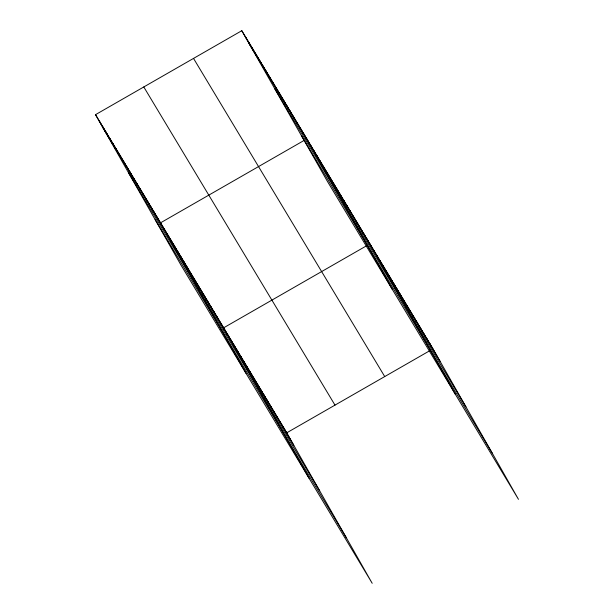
<?xml version="1.0" encoding="UTF-8"?>
<svg xmlns="http://www.w3.org/2000/svg" width="614" height="614" viewBox="0 0 614 614"><rect width="100%" height="100%" fill="white"/><g stroke="black" fill="none" stroke-linecap="round" stroke-linejoin="round"><path stroke-width="0.92" d="M95.523 114.665L286.723 432.824L372.207 583.3L181.007 265.141L95.523 114.665L241.793 30.7L432.993 348.859L518.477 499.335L327.277 181.176L241.793 30.7M304.39 140.261L160.53 222.836L246.014 373.312M366.681 245.715L223.626 327.83L309.111 478.306M286.723 432.824L429.777 350.709M248.87 43.149L440.069 361.316M274.742 88.7L465.942 406.859M301.405 135.625L492.605 453.792M193.525 58.407L384.725 376.566M143.791 86.958L334.991 405.117M102.599 127.113L293.799 445.273M128.472 172.664L319.671 490.824M155.127 219.589L346.327 537.749M429.677 343.333L436.746 355.79M426.354 337.807L433.43 350.264M423.031 332.281L430.107 344.738M419.715 326.755L426.784 339.212M416.392 321.229L423.468 333.686M413.069 315.703L420.145 328.16M409.753 310.177L416.822 322.634M406.43 304.651L413.506 317.108M403.106 299.125L410.183 311.582M399.791 293.599L406.859 306.056M396.467 288.073L403.536 300.53M393.144 282.547L400.221 295.004M389.821 277.021L396.897 289.478M386.505 271.495L393.574 283.952M383.182 265.969L390.258 278.426M379.859 260.443L386.935 272.9M376.543 254.917L383.612 267.374M373.22 249.391L380.296 261.848M369.897 243.865L455.381 394.341M366.581 238.339L373.65 250.796M363.258 232.813L370.334 245.27M359.934 227.287L367.011 239.744M356.619 221.761L363.688 234.218M353.296 216.235L360.372 228.692M349.972 210.709L357.049 223.166M346.657 205.183L353.725 217.64M343.333 199.657L350.41 212.114M340.01 194.131L347.087 206.588M336.695 188.605L343.763 201.062M333.371 183.079L340.448 195.536M330.048 177.553L337.124 190.01M326.732 172.027L333.801 184.484M323.409 166.501L330.486 178.958M320.086 160.975L327.162 173.432M316.77 155.449L323.839 167.906M313.447 149.923L320.516 162.38M310.124 144.397L317.2 156.854M306.8 138.871L392.285 289.347M303.385 133.184L310.454 145.633M299.962 127.489L307.038 139.938M296.539 121.795L303.615 134.243M293.116 116.1L300.192 128.556M289.701 110.405L296.769 122.861M286.277 104.718L293.346 117.167M282.854 99.023L289.931 111.472M279.431 93.328L286.508 105.777M276.008 87.633L283.085 100.09M272.593 81.938L279.662 94.395M269.17 76.243L276.239 88.7M265.747 70.556L272.823 83.005M262.324 64.861L269.4 77.31M258.901 59.167L265.977 71.615M255.485 53.472L262.554 65.928M252.062 47.777L259.131 60.233M248.639 42.09L255.716 54.539M245.216 36.395L252.293 48.844M283.399 427.298L290.476 439.747M280.076 421.772L287.152 434.221M276.76 416.246L283.829 428.695M273.437 410.72L280.514 423.169M270.114 405.194L277.19 417.65M266.798 399.668L273.867 412.124M263.475 394.142L270.551 406.598M260.152 388.616L267.228 401.072M256.836 383.09L263.905 395.546M253.513 377.564L260.589 390.02M250.19 372.038L257.266 384.494M246.874 366.512L253.943 378.968M243.551 360.986L250.627 373.442M240.227 355.46L247.304 367.916M236.912 349.934L243.981 362.39M233.589 344.408L240.665 356.864M230.265 338.882L237.342 351.338M226.95 333.356L234.018 345.812M220.303 322.304L227.38 334.76M216.988 316.778L224.056 329.234M213.664 311.252L220.741 323.708M210.341 305.726L217.417 318.182M207.025 300.2L214.094 312.656M203.702 294.674L210.779 307.13M200.379 289.148L207.455 301.604M197.056 283.622L204.132 296.078M193.74 278.096L200.809 290.552M190.417 272.57L197.493 285.026M187.093 267.044L194.17 279.5M183.778 261.518L190.847 273.974M180.455 255.992L187.531 268.448M177.131 250.466L184.208 262.922M173.816 244.94L180.884 257.396M170.492 239.414L177.569 251.87M167.169 233.888L174.246 246.344M163.854 228.362L170.922 240.818M157.107 217.141L164.184 229.598M153.684 211.454L160.761 223.903M150.269 205.759L157.338 218.208M146.846 200.064L153.922 212.513M143.423 194.369L150.499 206.826M140 188.675L147.076 201.131M136.577 182.987L143.653 195.436M133.161 177.292L140.23 189.741M129.738 171.598L136.815 184.047M126.315 165.903L133.392 178.359M122.892 160.208L129.968 172.664M119.469 154.521L126.545 166.97M116.054 148.826L123.122 161.275M112.631 143.131L119.707 155.58M109.208 137.436L116.284 149.893M105.785 131.741L112.861 144.198M102.369 126.047L109.438 138.503M98.946 120.359L106.015 132.808"/></g></svg>
